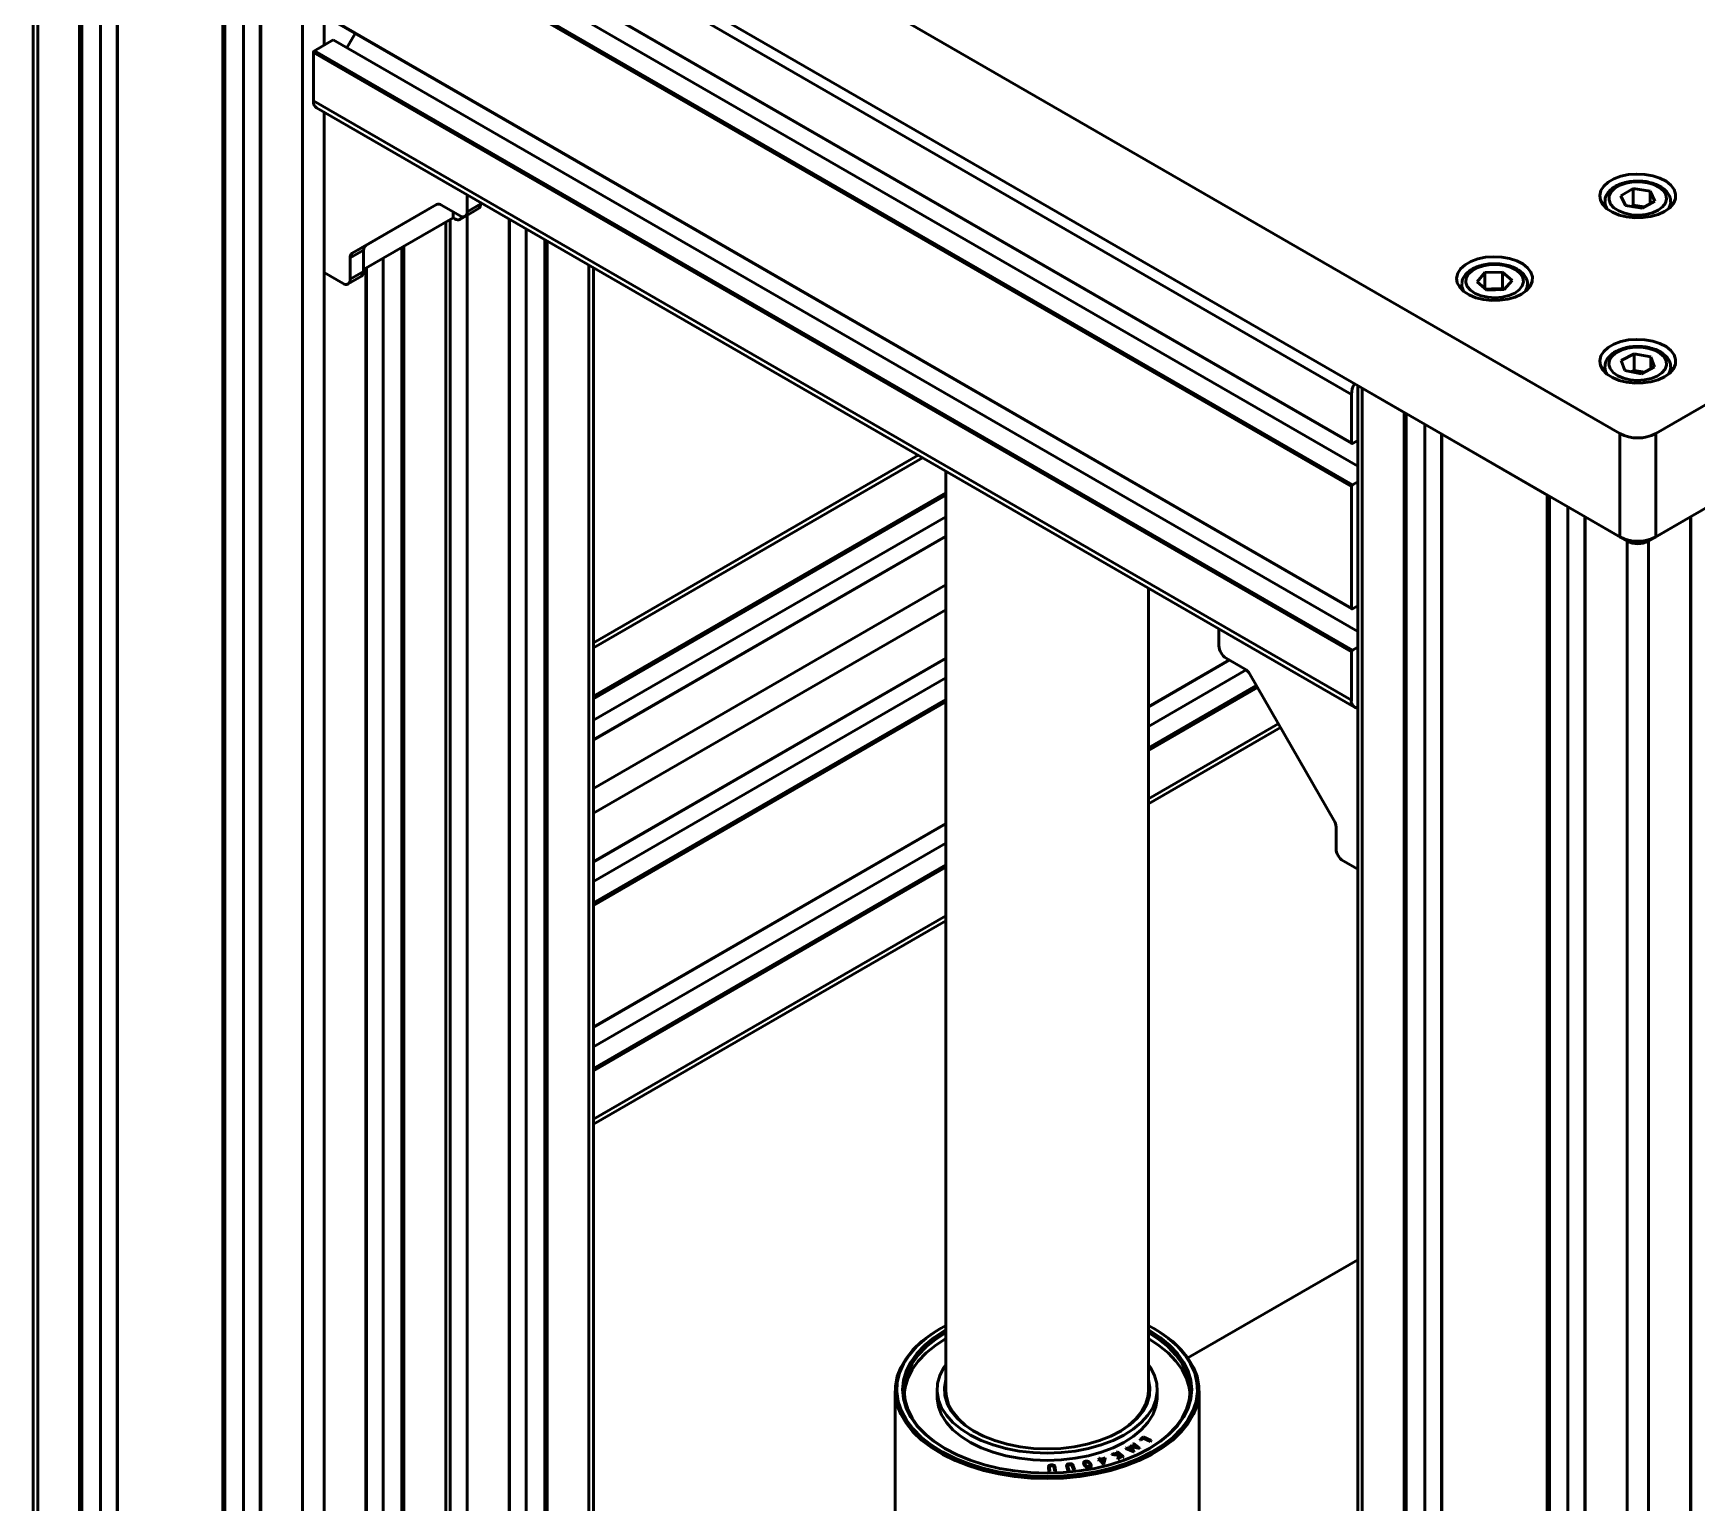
# Model space of a CAD drawing. Header units: millimetres. Extents: x 32504 to 36677, y 41990 to 42879.
# Drawn here: x 33424.8 to 33490.6, y 42638.7 to 42696.8 of the extents above; entities that cross this region are included whole.
import ezdxf

# ---------------------------------------------------------------- set-up
doc = ezdxf.new("R2010")
doc.units = ezdxf.units.MM
doc.layers.add('Net_dam', color=7, linetype='Continuous', lineweight=50)

msp = doc.modelspace()

# ---------------------------------------------------------------- linework, layer by layer
at = {"layer": 'Net_dam'}
for p, q in [((33488.9349, 42680.9602), (33603.4862, 42747.0893)), ((33488.9349, 42676.8775), (33603.4862, 42743.0066)), ((33425.2953, 42716.8822), (33487.5207, 42680.9602)), ((33424.8367, 42713.2077), (33424.8367, 42388.2245)), ((33425.0125, 42712.9628), (33425.0125, 42387.9795)), ((33425.2953, 42712.7995), (33487.5207, 42676.8775)), ((33426.6671, 42712.0076), (33426.6671, 42387.0243)), ((33426.752, 42711.9586), (33426.752, 42387.0243)), ((33427.4874, 42711.5341), (33427.4874, 42387.4489)), ((33428.1486, 42711.1523), (33428.1486, 42386.1834)), ((33428.1662, 42711.1422), (33428.1662, 42386.1589)), ((33432.324, 42708.7419), (33432.324, 42383.7587)), ((33432.4088, 42708.693), (33432.4088, 42383.7587)), ((33433.1442, 42708.2684), (33433.1442, 42384.1832)), ((33433.8055, 42707.8867), (33433.8055, 42382.9178)), ((33433.823, 42707.8766), (33433.823, 42382.8933)), ((33435.4777, 42706.9214), (33435.4777, 42381.9381)), ((33435.9019, 42706.1865), (33476.9141, 42682.5107)), ((33435.9019, 42704.2758), (33476.9141, 42680.6)), ((33435.9144, 42704.2483), (33476.9265, 42680.5725)), ((33435.9019, 42702.5447), (33476.9141, 42678.8689)), ((33435.9444, 42702.6182), (33476.9565, 42678.9424)), ((33436.6797, 42703.0428), (33477.1626, 42679.6725)), ((33435.9019, 42697.7435), (33476.9141, 42674.0676)), ((33435.9144, 42697.716), (33476.9265, 42674.0402)), ((33436.3262, 42697.4783), (33436.3262, 42696.3063)), ((33435.9444, 42696.0859), (33436.6797, 42696.5104)), ((33436.6797, 42696.5104), (33477.1626, 42673.1401)), ((33437.2265, 42696.1948), (33437.5573, 42696.7676)), ((33435.9019, 42696.0124), (33476.9141, 42672.3366)), ((33435.9019, 42694.1017), (33435.9019, 42696.0124)), ((33435.9444, 42696.0859), (33476.9565, 42672.4101)), ((33435.9019, 42694.1017), (33476.9141, 42670.4259)), ((33436.0262, 42693.827), (33477.0384, 42670.1512)), ((33436.3262, 42693.6538), (33436.3262, 42687.3244)), ((33436.3262, 42693.6538), (33436.3262, 42399.0855)), ((33488.0479, 42690.6386), (33487.5564, 42690.3548)), ((33488.7194, 42690.5347), (33488.0479, 42690.6386)), ((33488.0479, 42689.9853), (33488.0479, 42690.6386)), ((33437.4414, 42688.0827), (33440.7688, 42690.0042)), ((33437.9717, 42688.3889), (33440.773, 42690.0065)), ((33440.9688, 42689.9844), (33441.7002, 42689.5622)), ((33441.983, 42689.7255), (33441.983, 42690.3882)), ((33441.983, 42689.7255), (33442.5134, 42690.0317)), ((33442.5134, 42690.082), (33442.5134, 42690.0317)), ((33486.9278, 42690.1203), (33486.9278, 42689.9169)), ((33487.7363, 42689.9672), (33487.5564, 42690.3548)), ((33488.4077, 42689.8633), (33487.7363, 42689.9672)), ((33488.0479, 42689.9853), (33487.9573, 42689.933)), ((33488.3836, 42689.9334), (33488.0479, 42689.9853)), ((33488.4077, 42689.8633), (33488.8993, 42690.1471)), ((33488.7194, 42690.5347), (33488.8993, 42690.1471)), ((33488.7194, 42690.0432), (33488.7194, 42690.5347)), ((33489.5278, 42689.9169), (33489.5278, 42690.1203)), ((33437.8889, 42687.4428), (33441.4244, 42689.4838)), ((33441.1345, 42689.3164), (33441.1345, 42401.8613)), ((33441.3103, 42401.7598), (33441.3103, 42689.4179)), ((33441.4244, 42689.4838), (33441.4244, 42689.7214)), ((33441.4244, 42689.4838), (33441.4951, 42689.443)), ((33441.6951, 42689.4232), (33442.2255, 42689.7293)), ((33441.9002, 42689.5424), (33442.4305, 42689.8486)), ((33441.983, 42689.5894), (33441.983, 42401.3508)), ((33443.6377, 42689.433), (33443.6377, 42397.4113)), ((33443.6552, 42397.3809), (33443.6552, 42689.4229)), ((33488.4984, 42689.9157), (33488.3836, 42689.9334)), ((33444.3165, 42689.0411), (33444.3165, 42396.2356)), ((33437.8889, 42688.2057), (33437.3586, 42687.8996)), ((33437.4414, 42688.0827), (33437.9717, 42688.3889)), ((33437.8889, 42687.3612), (33437.8889, 42688.2057)), ((33439.395, 42688.3122), (33439.395, 42400.8571)), ((33439.4799, 42688.3612), (33439.4799, 42400.9061)), ((33445.0519, 42688.6166), (33445.0519, 42394.9619)), ((33445.1367, 42688.5676), (33445.1367, 42394.8149)), ((33436.3262, 42687.3244), (33437.0757, 42686.8917)), ((33437.3586, 42687.055), (33437.3586, 42687.8996)), ((33437.3586, 42687.055), (33437.8889, 42687.3612)), ((33437.9808, 42687.4958), (33437.9808, 42400.0407)), ((33437.9984, 42400.0508), (33437.9984, 42687.506)), ((33438.6596, 42687.8877), (33438.6596, 42400.4325)), ((33446.7914, 42687.6124), (33446.7914, 42392.9288)), ((33446.9671, 42392.1647), (33446.9671, 42687.511)), ((33481.877, 42686.9619), (33482.1889, 42687.3205)), ((33482.1889, 42687.3205), (33482.8828, 42687.344)), ((33482.1889, 42686.6883), (33482.1889, 42687.3205)), ((33483.2649, 42687.0087), (33482.8828, 42687.344)), ((33482.8828, 42686.6907), (33482.8828, 42687.344)), ((33437.2757, 42686.8719), (33437.806, 42687.178)), ((33481.271, 42686.8547), (33481.2725, 42686.8911)), ((33481.271, 42686.8547), (33481.271, 42686.6513)), ((33481.877, 42686.9619), (33482.2591, 42686.6267)), ((33482.2119, 42686.6681), (33482.5359, 42686.679)), ((33482.5359, 42686.679), (33482.8828, 42686.6907)), ((33482.93, 42686.6493), (33482.8828, 42686.6907)), ((33482.9531, 42686.6501), (33483.2649, 42687.0087)), ((33483.871, 42686.6513), (33483.871, 42686.8547)), ((33482.9531, 42686.6501), (33482.2591, 42686.6267)), ((33488.0797, 42684.1118), (33487.5656, 42683.8417)), ((33488.7419, 42683.9898), (33488.0797, 42684.1118)), ((33488.0797, 42683.4585), (33488.0797, 42684.1118)), ((33486.9278, 42683.589), (33486.9278, 42683.3857)), ((33487.7137, 42683.4496), (33487.5656, 42683.8417)), ((33488.3759, 42683.3276), (33487.7137, 42683.4496)), ((33488.0797, 42683.4585), (33487.9721, 42683.402)), ((33488.4108, 42683.3975), (33488.0797, 42683.4585)), ((33488.3759, 42683.3276), (33488.8901, 42683.5977)), ((33488.4797, 42683.3821), (33488.4108, 42683.3975)), ((33488.4835, 42683.3841), (33488.4108, 42683.3975)), ((33488.7419, 42683.9898), (33488.8901, 42683.5977)), ((33488.7419, 42683.5199), (33488.7419, 42683.9898)), ((33489.5278, 42683.3857), (33489.5278, 42683.589)), ((33477.1626, 42682.8571), (33477.1626, 42358.0174)), ((33478.993, 42681.8005), (33477.3384, 42682.7557)), ((33477.3384, 42357.7724), (33477.3384, 42682.7557)), ((33476.9141, 42680.6), (33476.9141, 42682.5107)), ((33478.993, 42356.8172), (33478.993, 42681.8005)), ((33479.0779, 42356.8172), (33479.0779, 42681.7515)), ((33479.8133, 42357.2418), (33479.8133, 42681.327)), ((33480.4745, 42680.9452), (33480.4745, 42355.9763)), ((33484.6499, 42678.5348), (33480.4921, 42680.9351)), ((33480.4921, 42355.9518), (33480.4921, 42680.9351)), ((33487.5207, 42676.8775), (33487.5207, 42680.9602)), ((33488.9349, 42680.9602), (33488.9349, 42676.8775)), ((33459.7969, 42680.1045), (33446.9671, 42672.698)), ((33477.1626, 42680.6944), (33476.9565, 42680.5755)), ((33446.9671, 42672.4951), (33459.9726, 42680.0031)), ((33460.8933, 42679.4715), (33460.8933, 42643.1487)), ((33476.9141, 42674.0676), (33476.9141, 42678.8689)), ((33476.9565, 42678.9424), (33477.1626, 42679.0614)), ((33446.9671, 42670.5848), (33460.8933, 42678.6242)), ((33446.9671, 42670.4868), (33460.8933, 42678.5262)), ((33484.6499, 42353.5516), (33484.6499, 42678.5348)), ((33484.7347, 42353.5516), (33484.7347, 42678.4859)), ((33446.9671, 42669.6376), (33460.8933, 42677.677)), ((33485.4701, 42353.9761), (33485.4701, 42678.0613)), ((33486.1314, 42677.6796), (33486.1314, 42352.7107)), ((33487.8036, 42676.7143), (33486.1489, 42677.6695)), ((33486.1489, 42352.6862), (33486.1489, 42677.6695)), ((33490.3067, 42677.6695), (33488.6521, 42676.7143)), ((33490.3067, 42352.6862), (33490.3067, 42677.6695)), ((33490.3243, 42352.7107), (33490.3243, 42677.6796)), ((33460.8933, 42676.9137), (33446.9671, 42668.8743)), ((33446.9671, 42668.854), (33460.8933, 42676.8934)), ((33487.8036, 42351.731), (33487.8036, 42676.7143)), ((33488.6521, 42351.731), (33488.6521, 42676.7143)), ((33446.9671, 42666.9436), (33460.8933, 42674.983)), ((33468.8933, 42643.1487), (33468.8933, 42674.8532)), ((33446.9671, 42665.9638), (33460.8933, 42674.0032)), ((33477.1626, 42674.1621), (33476.9565, 42674.0431)), ((33471.6815, 42672.581), (33471.6815, 42673.2436)), ((33476.9141, 42670.4259), (33476.9141, 42672.3366)), ((33476.9565, 42672.4101), (33477.1626, 42672.529)), ((33446.9671, 42664.0531), (33460.8933, 42672.0925)), ((33446.9671, 42664.0328), (33460.8933, 42672.0722)), ((33468.8933, 42670.1785), (33472.0854, 42672.0212)), ((33468.8933, 42670.1582), (33472.1029, 42672.0111)), ((33468.8933, 42669.3945), (33472.7576, 42671.6253)), ((33472.6957, 42671.6689), (33471.9644, 42672.0911)), ((33446.9671, 42663.2691), (33460.8933, 42671.3085)), ((33468.8933, 42668.5454), (33473.1563, 42671.0064)), ((33468.8933, 42668.4474), (33473.1988, 42670.9329)), ((33476.2232, 42665.6945), (33472.8957, 42671.4577)), ((33446.9671, 42662.42), (33460.8933, 42670.4594)), ((33446.9671, 42662.322), (33460.8933, 42670.3615)), ((33468.8933, 42666.5367), (33474.0261, 42669.4998)), ((33468.8933, 42666.3338), (33474.114, 42669.3476)), ((33446.9671, 42657.5208), (33460.8933, 42665.5602)), ((33446.9671, 42657.5005), (33460.8933, 42665.5399)), ((33476.306, 42664.5711), (33476.306, 42665.4157)), ((33446.9671, 42656.7367), (33460.8933, 42664.7762)), ((33446.9671, 42655.8877), (33460.8933, 42663.9271)), ((33446.9671, 42655.7897), (33460.8933, 42663.8291)), ((33477.1626, 42663.75), (33476.5889, 42664.0812)), ((33446.9671, 42653.879), (33460.8933, 42661.9184)), ((33446.9671, 42653.676), (33460.8933, 42661.7155)), ((33470.4553, 42644.4478), (33477.1626, 42648.3199)), ((33460.6924, 42645.6221), (33460.65, 42645.5976)), ((33469.1366, 42645.5976), (33469.0942, 42645.6221)), ((33458.8933, 42643.1487), (33458.8933, 42634.7057)), ((33460.5433, 42643.1977), (33460.5433, 42642.9119)), ((33469.2433, 42642.9119), (33469.2433, 42643.1977)), ((33470.8933, 42634.7057), (33470.8933, 42643.1487)), ((33468.57, 42641.2358), (33468.685, 42641.3255)), ((33468.685, 42641.3255), (33469.0055, 42641.1886)), ((33467.449, 42640.6515), (33467.4925, 42640.6689)), ((33467.7445, 42640.6153), (33467.449, 42640.6515)), ((33467.449, 42640.6515), (33467.449, 42640.6352)), ((33467.4925, 42640.6689), (33467.7427, 42640.6385)), ((33467.6364, 42640.7267), (33467.6699, 42640.7401)), ((33467.7427, 42640.6385), (33467.6364, 42640.7267)), ((33467.6364, 42640.7267), (33467.6364, 42640.7104)), ((33467.7197, 42640.6413), (33467.6364, 42640.7104)), ((33467.6699, 42640.7401), (33467.8977, 42640.5509)), ((33468.0009, 42640.8878), (33468.0286, 42640.9037)), ((33468.321, 42640.7493), (33468.0009, 42640.8878)), ((33468.0009, 42640.8878), (33468.0009, 42640.8715)), ((33468.321, 42640.733), (33468.0009, 42640.8715)), ((33468.0286, 42640.9037), (33468.2562, 42640.804)), ((33468.1549, 42640.9767), (33468.1619, 42640.9807)), ((33468.2562, 42640.804), (33468.1549, 42640.9767)), ((33468.1549, 42640.9767), (33468.1549, 42640.9604)), ((33468.2433, 42640.8096), (33468.1549, 42640.9604)), ((33468.1619, 42640.9807), (33468.464, 42640.9222)), ((33468.5521, 42640.8827), (33468.2085, 42640.9496)), ((33468.2085, 42640.9496), (33468.3256, 42640.752)), ((33468.5521, 42640.8664), (33468.2195, 42640.9312)), ((33468.2895, 42641.0544), (33468.3165, 42641.0699)), ((33468.464, 42640.9222), (33468.2895, 42641.0544)), ((33468.2895, 42641.0544), (33468.2895, 42641.038)), ((33468.435, 42640.9278), (33468.2895, 42641.038)), ((33468.3165, 42641.0699), (33468.5567, 42640.8854)), ((33468.3256, 42640.752), (33468.321, 42640.7493)), ((33468.321, 42640.7493), (33468.321, 42640.733)), ((33468.3256, 42640.7356), (33468.321, 42640.733)), ((33468.3256, 42640.752), (33468.3256, 42640.7356)), ((33468.5567, 42640.8854), (33468.5521, 42640.8827)), ((33468.5521, 42640.8827), (33468.5521, 42640.8664)), ((33468.5567, 42640.869), (33468.5521, 42640.8664)), ((33468.5567, 42640.8854), (33468.5567, 42640.869)), ((33468.601, 42641.2226), (33468.57, 42641.2358)), ((33468.57, 42641.2358), (33468.57, 42641.2195)), ((33468.601, 42641.2063), (33468.57, 42641.2195)), ((33468.6921, 42641.2937), (33468.601, 42641.2226)), ((33468.6921, 42641.2773), (33468.601, 42641.2063)), ((33468.601, 42641.2226), (33468.601, 42641.2063)), ((33468.6921, 42641.2937), (33468.6921, 42641.2773)), ((33468.9816, 42641.17), (33468.6921, 42641.2937)), ((33468.9816, 42641.1536), (33468.6921, 42641.2773)), ((33469.0055, 42641.1886), (33468.9816, 42641.17)), ((33469.0055, 42641.1722), (33468.9816, 42641.1536)), ((33468.9816, 42641.17), (33468.9816, 42641.1536)), ((33469.0055, 42641.1886), (33469.0055, 42641.1722)), ((33464.9575, 42639.9847), (33464.9462, 42640.1233)), ((33464.9462, 42640.1233), (33464.9462, 42640.107)), ((33464.9575, 42639.9684), (33464.9462, 42640.107)), ((33464.9859, 42640.1244), (33464.9972, 42639.9858)), ((33464.987, 42640.1605), (33464.987, 42640.1441)), ((33465.0698, 42640.2018), (33465.0698, 42640.1855)), ((33465.1657, 42640.1602), (33465.1657, 42640.1438)), ((33465.1811, 42639.9908), (33465.1698, 42640.1294)), ((33465.1698, 42640.1294), (33465.1698, 42640.1131)), ((33465.1811, 42639.9745), (33465.1698, 42640.1131)), ((33465.2208, 42639.9919), (33465.1811, 42639.9908)), ((33465.1811, 42639.9908), (33465.1811, 42639.9745)), ((33465.2096, 42640.1305), (33465.2208, 42639.9919)), ((33465.2208, 42639.9919), (33465.2208, 42639.9756)), ((33465.6608, 42640.1997), (33465.6608, 42640.1792)), ((33465.6681, 42640.1438), (33465.661, 42640.1813)), ((33465.6681, 42640.1601), (33465.6681, 42640.1438)), ((33465.7139, 42640.024), (33465.6681, 42640.1601)), ((33465.7139, 42640.0077), (33465.6681, 42640.1438)), ((33465.7071, 42640.1644), (33465.7529, 42640.0283)), ((33465.7529, 42640.0283), (33465.7139, 42640.024)), ((33465.7139, 42640.024), (33465.7139, 42640.0077)), ((33465.7529, 42640.012), (33465.7139, 42640.0077)), ((33465.7529, 42640.0283), (33465.7529, 42640.012)), ((33465.7707, 42640.2479), (33465.7707, 42640.2316)), ((33465.8759, 42640.2147), (33465.8759, 42640.1983)), ((33465.9335, 42640.0486), (33465.8876, 42640.1847)), ((33465.8876, 42640.1847), (33465.8876, 42640.1684)), ((33465.9335, 42640.0323), (33465.8876, 42640.1684)), ((33465.9266, 42640.189), (33465.9724, 42640.053)), ((33465.9724, 42640.053), (33465.9335, 42640.0486)), ((33465.9335, 42640.0486), (33465.9335, 42640.0323)), ((33465.9724, 42640.0366), (33465.9335, 42640.0323)), ((33465.9724, 42640.053), (33465.9724, 42640.0366)), ((33466.3543, 42640.2134), (33466.3435, 42640.2567)), ((33466.3543, 42640.2297), (33466.3543, 42640.2134)), ((33466.4274, 42640.3494), (33466.4274, 42640.3331)), ((33466.5521, 42640.1414), (33466.5521, 42640.1251)), ((33466.575, 42640.2738), (33466.575, 42640.2574)), ((33466.5947, 42640.1999), (33466.575, 42640.2574)), ((33466.9324, 42640.4229), (33466.9751, 42640.4357)), ((33466.9499, 42640.4033), (33466.9324, 42640.4229)), ((33466.9324, 42640.4229), (33466.9324, 42640.4066)), ((33466.9499, 42640.387), (33466.9324, 42640.4066)), ((33466.9325, 42640.4832), (33466.9679, 42640.4937)), ((33466.9751, 42640.4357), (33466.9325, 42640.4832)), ((33466.9325, 42640.4832), (33466.9325, 42640.4668)), ((33466.9636, 42640.4323), (33466.9325, 42640.4668)), ((33466.9927, 42640.4162), (33466.9499, 42640.4033)), ((33466.9499, 42640.4033), (33466.9499, 42640.387)), ((33466.9927, 42640.3998), (33466.9499, 42640.387)), ((33466.9679, 42640.4937), (33467.0105, 42640.4463)), ((33466.9927, 42640.4162), (33466.9927, 42640.3998)), ((33467.1204, 42640.2739), (33466.9927, 42640.4162)), ((33467.1204, 42640.2576), (33466.9927, 42640.3998)), ((33467.0105, 42640.4463), (33467.1795, 42640.4968)), ((33467.1321, 42640.4578), (33467.028, 42640.4267)), ((33467.028, 42640.4267), (33467.1044, 42640.3416)), ((33467.1279, 42640.4402), (33467.0396, 42640.4138)), ((33467.1044, 42640.3416), (33467.1321, 42640.4578)), ((33467.1276, 42640.276), (33467.1204, 42640.2739)), ((33467.1204, 42640.2739), (33467.1204, 42640.2576)), ((33467.1276, 42640.2597), (33467.1204, 42640.2576)), ((33467.1795, 42640.4968), (33467.1276, 42640.276)), ((33467.1795, 42640.4805), (33467.1276, 42640.2597)), ((33467.1276, 42640.276), (33467.1276, 42640.2597)), ((33467.1795, 42640.4968), (33467.1795, 42640.4805)), ((33467.7386, 42640.5997), (33467.449, 42640.6352)), ((33467.6892, 42640.4672), (33467.7445, 42640.6153)), ((33467.7335, 42640.485), (33467.6892, 42640.4672)), ((33467.7335, 42640.4686), (33467.6892, 42640.4508)), ((33467.6892, 42640.4672), (33467.6892, 42640.4508)), ((33467.7788, 42640.6085), (33467.7335, 42640.485)), ((33467.7788, 42640.5921), (33467.7335, 42640.4686)), ((33467.7335, 42640.485), (33467.7335, 42640.4686)), ((33467.8643, 42640.5375), (33467.7788, 42640.6085)), ((33467.7788, 42640.6085), (33467.7788, 42640.5921)), ((33467.8643, 42640.5211), (33467.7788, 42640.5921)), ((33467.8977, 42640.5509), (33467.8643, 42640.5375)), ((33467.8643, 42640.5375), (33467.8643, 42640.5211)), ((33467.8977, 42640.5346), (33467.8643, 42640.5211)), ((33467.8977, 42640.5509), (33467.8977, 42640.5346)), ((33464.9972, 42639.9858), (33464.9575, 42639.9847)), ((33464.9575, 42639.9847), (33464.9575, 42639.9684)), ((33464.9972, 42639.9695), (33464.9575, 42639.9684)), ((33464.9972, 42639.9858), (33464.9972, 42639.9695)), ((33465.2208, 42639.9756), (33465.1811, 42639.9745))]:
    msp.add_line(p, q, dxfattribs=at)
at = {"layer": 'Net_dam', "flags": 128}
for points in [[(33489.2885, 42689.7366), (33489.4917, 42689.8826), (33489.6358, 42690.0503), (33489.7141, 42690.232), (33489.7229, 42690.4192), (33489.6618, 42690.6031), (33489.5336, 42690.7751), (33489.3444, 42690.9272), (33489.1029, 42691.0522), (33488.8206, 42691.1444), (33488.5105, 42691.1994), (33488.1872, 42691.2146), (33487.8658, 42691.1893), (33487.5614, 42691.1247), (33487.2881, 42691.0239), (33487.0587, 42690.8915), (33486.884, 42690.7337), (33486.7722, 42690.5579), (33486.7284, 42690.3724), (33486.7547, 42690.1858), (33486.8499, 42690.0068), (33487.0095, 42689.8438), (33487.2261, 42689.7044), (33487.4896, 42689.5951), (33487.7875, 42689.5211), (33488.1061, 42689.4859), (33488.4303, 42689.4909), (33488.7451, 42689.5361), (33489.0357, 42689.6193), (33489.2885, 42689.7366)], [(33489.0339, 42689.7856), (33489.2091, 42689.9159), (33489.3226, 42690.0673), (33489.3673, 42690.2303), (33489.3404, 42690.3945), (33489.2436, 42690.5497), (33489.083, 42690.6862), (33488.8686, 42690.7953), (33488.614, 42690.8702), (33488.3351, 42690.9061), (33488.0495, 42690.901), (33487.7751, 42690.8549), (33487.5291, 42690.771), (33487.3271, 42690.6543), (33487.1816, 42690.5123), (33487.1019, 42690.3539), (33487.0929, 42690.189), (33487.1552, 42690.028), (33487.285, 42689.881), (33487.4739, 42689.7573), (33487.7103, 42689.6646), (33487.9791, 42689.6087), (33488.2636, 42689.5932), (33488.5459, 42689.619), (33488.8081, 42689.6845), (33489.0339, 42689.7856)], [(33441.7696, 42689.5321), (33441.7565, 42689.4937), (33441.7303, 42689.4524), (33441.6951, 42689.4232), (33441.6523, 42689.4073), (33441.6034, 42689.4053), (33441.5503, 42689.4174), (33441.4951, 42689.443)], [(33442.2255, 42689.7293), (33442.2255, 42689.7293), (33442.2373, 42689.737)], [(33488.4897, 42689.9106), (33488.4582, 42689.9188), (33488.3836, 42689.9334)], [(33483.6316, 42686.471), (33483.8348, 42686.6169), (33483.979, 42686.7847), (33484.0572, 42686.9664), (33484.066, 42687.1536), (33484.0049, 42687.3375), (33483.8767, 42687.5095), (33483.6875, 42687.6616), (33483.4461, 42687.7866), (33483.1637, 42687.8788), (33482.8536, 42687.9337), (33482.5304, 42687.9489), (33482.209, 42687.9236), (33481.9045, 42687.8591), (33481.6312, 42687.7582), (33481.4019, 42687.6258), (33481.2272, 42687.468), (33481.1153, 42687.2923), (33481.0715, 42687.1068), (33481.0978, 42686.9201), (33481.1931, 42686.7411), (33481.3527, 42686.5781), (33481.5693, 42686.4387), (33481.8327, 42686.3295), (33482.1307, 42686.2555), (33482.4492, 42686.2202), (33482.7735, 42686.2253), (33483.0882, 42686.2705), (33483.3788, 42686.3537), (33483.6316, 42686.471)], [(33481.6186, 42686.6236), (33481.8044, 42686.4982), (33482.0383, 42686.4035), (33482.3057, 42686.3453), (33482.5898, 42686.3273), (33482.8726, 42686.3507), (33483.1366, 42686.4139), (33483.3649, 42686.5131), (33483.5434, 42686.6419), (33483.6608, 42686.7923), (33483.7098, 42686.9548), (33483.6871, 42687.1193), (33483.5943, 42687.2753), (33483.4373, 42687.4131), (33483.2258, 42687.524), (33482.9731, 42687.6011), (33482.6952, 42687.6395), (33482.4095, 42687.6368), (33482.1339, 42687.5931), (33481.8858, 42687.5113), (33481.6807, 42687.3964), (33481.5316, 42687.2557), (33481.4478, 42687.098), (33481.4346, 42686.9332), (33481.4927, 42686.7717), (33481.6186, 42686.6236)], [(33489.2885, 42683.2054), (33489.4917, 42683.3513), (33489.6358, 42683.5191), (33489.7141, 42683.7008), (33489.7229, 42683.8879), (33489.6618, 42684.0718), (33489.5336, 42684.2438), (33489.3444, 42684.3959), (33489.1029, 42684.521), (33488.8206, 42684.6131), (33488.5105, 42684.6681), (33488.1872, 42684.6833), (33487.8658, 42684.658), (33487.5614, 42684.5934), (33487.2881, 42684.4926), (33487.0587, 42684.3602), (33486.884, 42684.2024), (33486.7722, 42684.0267), (33486.7284, 42683.8411), (33486.7547, 42683.6545), (33486.8499, 42683.4755), (33487.0095, 42683.3125), (33487.2261, 42683.1731), (33487.4896, 42683.0639), (33487.7875, 42682.9899), (33488.1061, 42682.9546), (33488.4303, 42682.9597), (33488.7451, 42683.0049), (33489.0357, 42683.0881), (33489.2885, 42683.2054)], [(33488.9951, 42683.233), (33489.1807, 42683.3584), (33489.3064, 42683.5065), (33489.3643, 42683.6681), (33489.3508, 42683.8329), (33489.2668, 42683.9905), (33489.1175, 42684.1312), (33488.9123, 42684.246), (33488.664, 42684.3277), (33488.3884, 42684.3712), (33488.1027, 42684.3738), (33487.8248, 42684.3353), (33487.5723, 42684.2581), (33487.3609, 42684.1471), (33487.2041, 42684.0092), (33487.1115, 42683.8531), (33487.0891, 42683.6887), (33487.1382, 42683.5261), (33487.2558, 42683.3758), (33487.4345, 42683.2471), (33487.6631, 42683.148), (33487.9271, 42683.0849), (33488.21, 42683.0617), (33488.494, 42683.0798), (33488.7613, 42683.1381), (33488.9951, 42683.233)], [(33486.9278, 42683.589), (33486.928, 42683.6025), (33486.9282, 42683.6069)], [(33487.0316, 42683.2952), (33486.9577, 42683.4291), (33486.9278, 42683.589)], [(33464.8933, 42639.685), (33464.2446, 42639.7053), (33463.6035, 42639.766), (33462.9775, 42639.8663), (33462.374, 42640.0051), (33461.8, 42640.1808), (33461.2623, 42640.3913), (33460.7671, 42640.6341), (33460.3203, 42640.9064), (33459.9272, 42641.2049), (33459.5922, 42641.5263), (33459.3194, 42641.8667), (33459.112, 42642.2221), (33458.9723, 42642.5884), (33458.9021, 42642.9612), (33458.9021, 42643.3363), (33458.9723, 42643.7091), (33459.112, 42644.0754), (33459.3194, 42644.4308), (33459.5922, 42644.7712), (33459.9272, 42645.0925), (33460.3203, 42645.3911), (33460.65, 42645.5976)], [(33460.8933, 42645.7328), (33460.5231, 42645.5202), (33460.1071, 42645.2286), (33459.7491, 42644.9123), (33459.4536, 42644.5752), (33459.2241, 42644.2214), (33459.0635, 42643.8551), (33458.9736, 42643.4809), (33458.9556, 42643.1032), (33459.0096, 42642.7267), (33459.1351, 42642.3559), (33459.3304, 42641.9954), (33459.5933, 42641.6494), (33459.9205, 42641.3222), (33460.3081, 42641.0178), (33460.7514, 42640.7398), (33461.2449, 42640.4917), (33461.7827, 42640.2764), (33462.3583, 42640.0966), (33462.9646, 42639.9544), (33463.5943, 42639.8516), (33464.2399, 42639.7894), (33464.8933, 42639.7686)], [(33464.8933, 42639.9014), (33464.254, 42639.9221), (33463.6227, 42639.9841), (33463.0074, 42640.0864), (33462.4158, 42640.2279), (33461.8554, 42640.4067), (33461.3332, 42640.6206), (33460.8557, 42640.8669), (33460.429, 42641.1425), (33460.0585, 42641.444), (33459.7488, 42641.7675), (33459.5037, 42642.109), (33459.3265, 42642.4642), (33459.2192, 42642.8287), (33459.1833, 42643.1977), (33459.2192, 42643.5668), (33459.3265, 42643.9312), (33459.5037, 42644.2864), (33459.7488, 42644.6279), (33460.0585, 42644.9515), (33460.429, 42645.2529), (33460.8557, 42645.5286), (33460.8933, 42645.5501)], [(33460.8933, 42645.4523), (33460.476, 42645.1824), (33460.1093, 42644.884), (33459.8028, 42644.5639), (33459.5604, 42644.226), (33459.385, 42643.8745), (33459.2788, 42643.5139), (33459.2433, 42643.1487), (33459.2788, 42642.7835), (33459.385, 42642.4229), (33459.5604, 42642.0715), (33459.8028, 42641.7335), (33460.1093, 42641.4134), (33460.476, 42641.1151), (33460.8975, 42640.8428)], [(33464.8933, 42639.7686), (33465.5468, 42639.7894), (33466.1923, 42639.8516), (33466.822, 42639.9544), (33467.4284, 42640.0966), (33468.0039, 42640.2764), (33468.5417, 42640.4917), (33469.0352, 42640.7398), (33469.4785, 42641.0178), (33469.8661, 42641.3222), (33470.1933, 42641.6494), (33470.4562, 42641.9954), (33470.6515, 42642.3559), (33470.777, 42642.7267), (33470.8311, 42643.1032), (33470.813, 42643.4809), (33470.7231, 42643.8551), (33470.5625, 42644.2214), (33470.333, 42644.5752), (33470.0375, 42644.9123), (33469.6796, 42645.2286), (33469.2635, 42645.5202), (33468.8933, 42645.7328)], [(33469.1366, 42645.5976), (33469.4663, 42645.3911), (33469.8594, 42645.0925), (33470.1944, 42644.7712), (33470.4672, 42644.4308), (33470.6746, 42644.0754), (33470.8143, 42643.7091), (33470.8845, 42643.3363), (33470.8845, 42642.9612), (33470.8143, 42642.5884), (33470.6746, 42642.2221), (33470.4672, 42641.8667), (33470.1944, 42641.5263), (33469.8594, 42641.2049), (33469.4663, 42640.9064), (33469.0195, 42640.6341), (33468.5244, 42640.3913), (33467.9866, 42640.1808), (33467.4126, 42640.0051), (33466.8091, 42639.8663), (33466.1831, 42639.766), (33465.542, 42639.7053), (33464.8933, 42639.685)], [(33468.8933, 42645.5501), (33468.9309, 42645.5286), (33469.3576, 42645.2529), (33469.7281, 42644.9515), (33470.0378, 42644.6279), (33470.2829, 42644.2864), (33470.4601, 42643.9312), (33470.5674, 42643.5668), (33470.6033, 42643.1977), (33470.5674, 42642.8287), (33470.4601, 42642.4642), (33470.2829, 42642.109), (33470.0378, 42641.7675), (33469.7281, 42641.444), (33469.3576, 42641.1425), (33468.9309, 42640.8669), (33468.4534, 42640.6206), (33467.9312, 42640.4067), (33467.3708, 42640.2279), (33466.7792, 42640.0864), (33466.1639, 42639.9841), (33465.5326, 42639.9221), (33464.8933, 42639.9014)], [(33468.8891, 42640.8428), (33469.3107, 42641.1151), (33469.6773, 42641.4134), (33469.9838, 42641.7335), (33470.2262, 42642.0715), (33470.4016, 42642.4229), (33470.5078, 42642.7835), (33470.5433, 42643.1487), (33470.5078, 42643.5139), (33470.4016, 42643.8745), (33470.2262, 42644.226), (33469.9838, 42644.5639), (33469.6773, 42644.884), (33469.3107, 42645.1824), (33468.8933, 42645.4523)], [(33460.8933, 42645.2155), (33460.476, 42644.9456), (33460.1093, 42644.6473), (33459.8028, 42644.3271), (33459.5604, 42643.9892), (33459.385, 42643.6377), (33459.2788, 42643.2771), (33459.247, 42643.0303)], [(33470.5396, 42643.0303), (33470.5078, 42643.2771), (33470.4016, 42643.6377), (33470.2262, 42643.9892), (33469.9838, 42644.3271), (33469.6773, 42644.6473), (33469.3107, 42644.9456), (33468.8933, 42645.2155)], [(33460.8933, 42644.1846), (33460.811, 42644.065), (33460.6524, 42643.7565), (33460.5634, 42643.4389), (33460.5455, 42643.1172), (33460.5991, 42642.7969), (33460.7231, 42642.4832), (33460.9156, 42642.1812), (33461.1734, 42641.8959), (33461.4923, 42641.632), (33461.8671, 42641.3938), (33462.2915, 42641.1852), (33462.7587, 42641.0097), (33463.2609, 42640.8701), (33463.7899, 42640.7687), (33464.337, 42640.7071), (33464.8933, 42640.6865)], [(33464.8933, 42640.6865), (33465.4496, 42640.7071), (33465.9967, 42640.7687), (33466.5257, 42640.8701), (33467.0279, 42641.0097), (33467.4951, 42641.1852), (33467.9195, 42641.3938), (33468.2943, 42641.632), (33468.6132, 42641.8959), (33468.871, 42642.1812), (33469.0635, 42642.4832), (33469.1875, 42642.7969), (33469.2411, 42643.1172), (33469.2232, 42643.4389), (33469.1342, 42643.7565), (33468.9756, 42644.065), (33468.8933, 42644.1846)], [(33464.8933, 42640.8539), (33464.3522, 42640.8749), (33463.8207, 42640.9372), (33463.3083, 42641.0399), (33462.8243, 42641.1811), (33462.3771, 42641.3583), (33461.9749, 42641.5683), (33461.6247, 42641.8074), (33461.3329, 42642.0713), (33461.1046, 42642.3554), (33460.9439, 42642.6544), (33460.8537, 42642.9631), (33460.8356, 42643.276), (33460.8899, 42643.5876), (33460.8933, 42643.5992)], [(33468.8933, 42643.5992), (33468.8968, 42643.5876), (33468.951, 42643.276), (33468.9329, 42642.9631), (33468.8427, 42642.6544), (33468.682, 42642.3554), (33468.4537, 42642.0713), (33468.1619, 42641.8074), (33467.8117, 42641.5683), (33467.4095, 42641.3583), (33466.9623, 42641.1811), (33466.4783, 42641.0399), (33465.9659, 42640.9372), (33465.4345, 42640.8749), (33464.8933, 42640.8539)], [(33460.5433, 42642.9119), (33460.5455, 42642.8314), (33460.5991, 42642.5111), (33460.7231, 42642.1974), (33460.9156, 42641.8954), (33461.1734, 42641.6101), (33461.4923, 42641.3462), (33461.8671, 42641.108), (33462.2915, 42640.8994), (33462.7587, 42640.7239), (33463.2609, 42640.5843), (33463.7899, 42640.4829), (33464.337, 42640.4214), (33464.8933, 42640.4007)], [(33460.8933, 42643.1487), (33460.9134, 42642.9176), (33461.0023, 42642.6134), (33461.1606, 42642.3188), (33461.3855, 42642.039), (33461.673, 42641.779), (33462.018, 42641.5434), (33462.0644, 42641.5162)], [(33464.8933, 42640.4007), (33465.4496, 42640.4214), (33465.9967, 42640.4829), (33466.5257, 42640.5843), (33467.0279, 42640.7239), (33467.4951, 42640.8994), (33467.9195, 42641.108), (33468.2943, 42641.3462), (33468.6132, 42641.6101), (33468.871, 42641.8954), (33469.0635, 42642.1974), (33469.1875, 42642.5111), (33469.2411, 42642.8314), (33469.2433, 42642.9119)], [(33467.7222, 42641.5162), (33467.7686, 42641.5434), (33468.1136, 42641.779), (33468.4011, 42642.039), (33468.626, 42642.3188), (33468.7843, 42642.6134), (33468.8732, 42642.9176), (33468.8933, 42643.1487)]]:
    msp.add_lwpolyline(points, dxfattribs=at)
at = {"layer": 'Net_dam'}
for centre, radius, start, end in [((33435.994, 42696.0082), 0.0922, 122.605478, 177.394522), ((33436.1959, 42694.0693), 0.2958, 173.701153, 234.986667), ((33440.8517, 42689.8209), 0.2012, 54.381827, 114.313952), ((33442.3174, 42690.0101), 0.1972, 305.013333, 6.298847), ((33487.4144, 42690.1268), 0.4866, 180.285717, 218.116273), ((33488.2281, 42688.9273), 1.0181, 81.210056, 101.881178), ((33489.0308, 42690.1308), 0.4973, 322.268058, 358.194844), ((33441.8106, 42689.6976), 0.1747, 230.796715, 9.214037), ((33437.5588, 42687.9193), 0.2012, 125.698039, 185.620379), ((33438.0892, 42688.2254), 0.2012, 125.698039, 185.620379), ((33437.6929, 42687.3395), 0.1972, 305.013333, 6.298848), ((33437.1861, 42687.027), 0.1747, 230.796715, 9.214037), ((33481.7722, 42686.8665), 0.5014, 181.348972, 217.557104), ((33482.5612, 42685.7425), 0.9368, 91.549875, 108.950956), ((33482.573, 42685.6886), 0.9911, 74.994721, 92.144912), ((33483.3884, 42686.8598), 0.4825, 321.718396, 359.958333), ((33488.2279, 42682.3998), 1.0144, 79.612933, 101.74608), ((33489.0221, 42683.6027), 0.5061, 322.580774, 357.669868), ((33477.8021, 42682.4743), 0.8887, 149.241209, 177.657331), ((33488.2278, 42682.325), 1.537, 242.609672, 297.390328), ((33476.94, 42680.5958), 0.0262, 170.785963, 309.203285), ((33477.0062, 42678.8647), 0.0922, 122.605478, 177.394522), ((33488.2278, 42678.2422), 1.537, 242.609672, 297.390328), ((33488.2278, 42677.5331), 0.9222, 242.609672, 297.390328), ((33476.94, 42674.0634), 0.0262, 170.785963, 309.203285), ((33472.2956, 42672.6089), 0.6147, 182.605478, 237.394522), ((33477.0062, 42672.3324), 0.0922, 122.605478, 177.394522), ((33472.3903, 42671.1793), 0.577, 28.855609, 58.045328), ((33477.1693, 42670.3822), 0.2589, 170.286256, 268.5353), ((33475.7292, 42665.396), 0.5771, 1.956499, 31.143728), ((33476.9201, 42664.5991), 0.6147, 182.605478, 237.394522)]:
    msp.add_arc(centre, radius, start, end, dxfattribs=at)
for points, knots in [([(33489.523, 42690.1139), (33489.5213, 42690.1651), (33489.5175, 42690.2776), (33489.4374, 42690.4411), (33489.3059, 42690.5957), (33489.1218, 42690.7286), (33488.8925, 42690.8344), (33488.6288, 42690.9066), (33488.3455, 42690.9416), (33488.0567, 42690.938), (33487.7758, 42690.8959), (33487.5154, 42690.8164), (33487.2877, 42690.7013), (33487.1096, 42690.5582), (33486.9921, 42690.3953), (33486.9311, 42690.2483), (33486.9349, 42690.1574), (33486.9362, 42690.1259)], [0, 0, 0, 0, 0.0542833, 0.1194826, 0.1861428, 0.2559958, 0.3280365, 0.4004926, 0.4727388, 0.5448782, 0.617156, 0.6897869, 0.763077, 0.8371764, 0.9032703, 0.9665428, 1, 1, 1, 1]), ([(33483.8652, 42686.8606), (33483.8668, 42686.8742), (33483.8758, 42686.9491), (33483.8283, 42687.0842), (33483.7277, 42687.2494), (33483.5698, 42687.3944), (33483.3643, 42687.5156), (33483.1171, 42687.6066), (33482.8426, 42687.6619), (33482.5551, 42687.6792), (33482.2683, 42687.6577), (33481.9954, 42687.5981), (33481.7487, 42687.5019), (33481.5391, 42687.3711), (33481.3882, 42687.2146), (33481.2953, 42687.0535), (33481.2845, 42686.9462), (33481.2799, 42686.8995)], [0, 0, 0, 0, 0.0148758, 0.0817309, 0.1484336, 0.2178173, 0.2902383, 0.3640401, 0.437761, 0.5112825, 0.5848058, 0.6585633, 0.732828, 0.8078771, 0.8835446, 0.9492545, 1, 1, 1, 1]), ([(33489.52, 42683.5805), (33489.5212, 42683.6198), (33489.5242, 42683.7207), (33489.4575, 42683.8763), (33489.3369, 42684.035), (33489.1627, 42684.1726), (33488.9419, 42684.2843), (33488.6839, 42684.3637), (33488.4035, 42684.4064), (33488.1147, 42684.4106), (33487.8312, 42684.3762), (33487.5656, 42684.3041), (33487.3305, 42684.196), (33487.136, 42684.0542), (33487.005, 42683.8886), (33486.9357, 42683.7354), (33486.9364, 42683.6435), (33486.9367, 42683.6113)], [0, 0, 0, 0, 0.04204806, 0.10772697, 0.17420079, 0.24378296, 0.31590728, 0.38876156, 0.46142788, 0.53394709, 0.6065577, 0.67947069, 0.75298779, 0.8273206, 0.901808, 0.96564251, 1, 1, 1, 1]), ([(33464.9462, 42640.1233), (33464.9455, 42640.1363), (33464.944, 42640.1621), (33464.967, 42640.1969), (33465.0132, 42640.2192), (33465.0483, 42640.2222), (33465.0659, 42640.2237)], [0, 0, 0, 0, 0.2816182, 0.5598478, 0.7798776, 1, 1, 1, 1]), ([(33464.987, 42640.1605), (33464.986, 42640.1538), (33464.9844, 42640.1418), (33464.9855, 42640.1297), (33464.9859, 42640.1244)], [0, 0, 0, 0, 0.55964007, 1, 1, 1, 1]), ([(33465.0698, 42640.2018), (33465.0589, 42640.2008), (33465.037, 42640.1989), (33465.011, 42640.1884), (33464.9941, 42640.175), (33464.9894, 42640.1653), (33464.987, 42640.1605)], [0, 0, 0, 0, 0.2797168, 0.5593921, 0.7795342, 1, 1, 1, 1]), ([(33465.0698, 42640.1855), (33465.0589, 42640.1845), (33465.037, 42640.1825), (33465.011, 42640.1721), (33464.9941, 42640.1586), (33464.9894, 42640.149), (33464.987, 42640.1441)], [0, 0, 0, 0, 0.2797168, 0.5593921, 0.7795342, 1, 1, 1, 1]), ([(33465.0659, 42640.2237), (33465.0813, 42640.2235), (33465.1122, 42640.2232), (33465.1523, 42640.213), (33465.1829, 42640.1979), (33465.1931, 42640.1851), (33465.1983, 42640.1787)], [0, 0, 0, 0, 0.2802645, 0.5599693, 0.7800425, 1, 1, 1, 1]), ([(33465.1657, 42640.1602), (33465.1626, 42640.1671), (33465.1564, 42640.1811), (33465.121, 42640.1985), (33465.0892, 42640.2006), (33465.0698, 42640.2018)], [0, 0, 0, 0, 0.28095003, 0.56082078, 1, 1, 1, 1]), ([(33465.1657, 42640.1438), (33465.1626, 42640.1508), (33465.1564, 42640.1647), (33465.121, 42640.1822), (33465.0892, 42640.1842), (33465.0698, 42640.1855)], [0, 0, 0, 0, 0.28095003, 0.56082078, 1, 1, 1, 1]), ([(33465.1698, 42640.1294), (33465.1694, 42640.1352), (33465.1686, 42640.1455), (33465.1666, 42640.1557), (33465.1657, 42640.1602)], [0, 0, 0, 0, 0.5600973, 1, 1, 1, 1]), ([(33465.1698, 42640.1131), (33465.1694, 42640.1189), (33465.1686, 42640.1291), (33465.1666, 42640.1393), (33465.1657, 42640.1438)], [0, 0, 0, 0, 0.5600973, 1, 1, 1, 1]), ([(33465.1983, 42640.1787), (33465.2016, 42640.1699), (33465.2077, 42640.154), (33465.209, 42640.1377), (33465.2096, 42640.1305)], [0, 0, 0, 0, 0.5594986, 1, 1, 1, 1]), ([(33465.6681, 42640.1601), (33465.6641, 42640.1729), (33465.6563, 42640.1982), (33465.6704, 42640.2346), (33465.7105, 42640.2603), (33465.7445, 42640.2662), (33465.7614, 42640.2692)], [0, 0, 0, 0, 0.28163881, 0.55987724, 0.7798643, 1, 1, 1, 1]), ([(33465.7707, 42640.2479), (33465.7601, 42640.246), (33465.739, 42640.2423), (33465.7161, 42640.2297), (33465.7027, 42640.2151), (33465.7004, 42640.2051), (33465.6992, 42640.2001)], [0, 0, 0, 0, 0.2797889, 0.5594643, 0.779551, 1, 1, 1, 1]), ([(33465.7707, 42640.2316), (33465.7601, 42640.2297), (33465.739, 42640.2259), (33465.7161, 42640.2134), (33465.7027, 42640.1987), (33465.7004, 42640.1888), (33465.6992, 42640.1838)], [0, 0, 0, 0, 0.2797889, 0.5594643, 0.779551, 1, 1, 1, 1]), ([(33465.6992, 42640.2001), (33465.7, 42640.1934), (33465.7013, 42640.1814), (33465.7053, 42640.1696), (33465.7071, 42640.1644)], [0, 0, 0, 0, 0.5595942, 1, 1, 1, 1]), ([(33465.7614, 42640.2692), (33465.7768, 42640.2703), (33465.8074, 42640.2725), (33465.8495, 42640.2658), (33465.8835, 42640.2534), (33465.8968, 42640.2416), (33465.9035, 42640.2358)], [0, 0, 0, 0, 0.2802764, 0.5599997, 0.780041, 1, 1, 1, 1]), ([(33465.8759, 42640.2147), (33465.8711, 42640.2213), (33465.8615, 42640.2346), (33465.8221, 42640.2488), (33465.7902, 42640.2483), (33465.7707, 42640.2479)], [0, 0, 0, 0, 0.2810207, 0.56088742, 1, 1, 1, 1]), ([(33465.8759, 42640.1983), (33465.8711, 42640.205), (33465.8615, 42640.2183), (33465.8221, 42640.2325), (33465.7902, 42640.2319), (33465.7707, 42640.2316)], [0, 0, 0, 0, 0.2810207, 0.56088742, 1, 1, 1, 1]), ([(33465.8876, 42640.1847), (33465.8858, 42640.1903), (33465.8825, 42640.2004), (33465.8779, 42640.2103), (33465.8759, 42640.2147)], [0, 0, 0, 0, 0.5601037, 1, 1, 1, 1]), ([(33465.8876, 42640.1684), (33465.8858, 42640.174), (33465.8825, 42640.1841), (33465.8779, 42640.194), (33465.8759, 42640.1983)], [0, 0, 0, 0, 0.5601037, 1, 1, 1, 1]), ([(33465.9035, 42640.2358), (33465.909, 42640.2272), (33465.9189, 42640.212), (33465.9242, 42640.1961), (33465.9266, 42640.189)], [0, 0, 0, 0, 0.5594963, 1, 1, 1, 1]), ([(33466.3543, 42640.2297), (33466.3409, 42640.2562), (33466.3208, 42640.2959), (33466.3511, 42640.3419), (33466.3848, 42640.3612), (33466.4063, 42640.3666), (33466.417, 42640.3693)], [0, 0, 0, 0, 0.4993397, 0.7487381, 0.8743678, 1, 1, 1, 1]), ([(33466.5521, 42640.1414), (33466.5408, 42640.1398), (33466.518, 42640.1364), (33466.471, 42640.1397), (33466.3984, 42640.1656), (33466.372, 42640.2041), (33466.3543, 42640.2297)], [0, 0, 0, 0, 0.1256457, 0.2512677, 0.5006412, 1, 1, 1, 1]), ([(33466.5521, 42640.1251), (33466.5408, 42640.1234), (33466.518, 42640.1201), (33466.471, 42640.1234), (33466.3984, 42640.1493), (33466.372, 42640.1877), (33466.3543, 42640.2134)], [0, 0, 0, 0, 0.1256457, 0.2512677, 0.5006412, 1, 1, 1, 1]), ([(33466.4274, 42640.3494), (33466.4176, 42640.3466), (33466.3979, 42640.341), (33466.3743, 42640.3219), (33466.3718, 42640.3056), (33466.3702, 42640.2956)], [0, 0, 0, 0, 0.2801044, 0.5605392, 1, 1, 1, 1]), ([(33466.4274, 42640.3331), (33466.4176, 42640.3303), (33466.3979, 42640.3246), (33466.3743, 42640.3056), (33466.3718, 42640.2892), (33466.3702, 42640.2793)], [0, 0, 0, 0, 0.2801044, 0.5605392, 1, 1, 1, 1]), ([(33466.3702, 42640.2956), (33466.3716, 42640.2844), (33466.374, 42640.2645), (33466.3846, 42640.2455), (33466.3892, 42640.2371)], [0, 0, 0, 0, 0.5596063, 1, 1, 1, 1]), ([(33466.3892, 42640.2371), (33466.4026, 42640.217), (33466.4227, 42640.187), (33466.4749, 42640.163), (33466.5115, 42640.1584), (33466.5296, 42640.1607), (33466.5386, 42640.1618)], [0, 0, 0, 0, 0.5002182, 0.7492671, 0.8747288, 1, 1, 1, 1]), ([(33466.417, 42640.3693), (33466.4283, 42640.3709), (33466.4509, 42640.3743), (33466.4861, 42640.3717), (33466.5181, 42640.3635), (33466.5724, 42640.3378), (33466.5937, 42640.3059), (33466.6107, 42640.2803)], [0, 0, 0, 0, 0.1253228, 0.250619, 0.3759384, 0.5013986, 1, 1, 1, 1]), ([(33466.575, 42640.2738), (33466.5626, 42640.2942), (33466.5441, 42640.3248), (33466.4911, 42640.3483), (33466.4545, 42640.3528), (33466.4364, 42640.3505), (33466.4274, 42640.3494)], [0, 0, 0, 0, 0.5004636, 0.749309, 0.874742, 1, 1, 1, 1]), ([(33466.575, 42640.2574), (33466.5626, 42640.2779), (33466.5441, 42640.3084), (33466.4911, 42640.3319), (33466.4545, 42640.3365), (33466.4364, 42640.3342), (33466.4274, 42640.3331)], [0, 0, 0, 0, 0.5004636, 0.749309, 0.874742, 1, 1, 1, 1]), ([(33466.5386, 42640.1618), (33466.547, 42640.1641), (33466.5637, 42640.1686), (33466.5818, 42640.1812), (33466.5931, 42640.1958), (33466.6011, 42640.2276), (33466.5866, 42640.2532), (33466.575, 42640.2738)], [0, 0, 0, 0, 0.1250147, 0.2501992, 0.3753145, 0.5006265, 1, 1, 1, 1]), ([(33466.6107, 42640.2803), (33466.6248, 42640.2541), (33466.6459, 42640.2149), (33466.6174, 42640.1688), (33466.5842, 42640.1495), (33466.5628, 42640.1441), (33466.5521, 42640.1414)], [0, 0, 0, 0, 0.4996928, 0.7488831, 0.8744426, 1, 1, 1, 1]), ([(33466.6235, 42640.2181), (33466.6286, 42640.2072), (33466.6397, 42640.1832), (33466.6169, 42640.1524), (33466.5843, 42640.1331), (33466.5629, 42640.1278), (33466.5521, 42640.1251)], [0, 0, 0, 0, 0.2941294, 0.6457056, 0.8228542, 1, 1, 1, 1])]:
    msp.add_open_spline(points, degree=3, knots=knots, dxfattribs=at)

doc.saveas('drawing.dxf')
